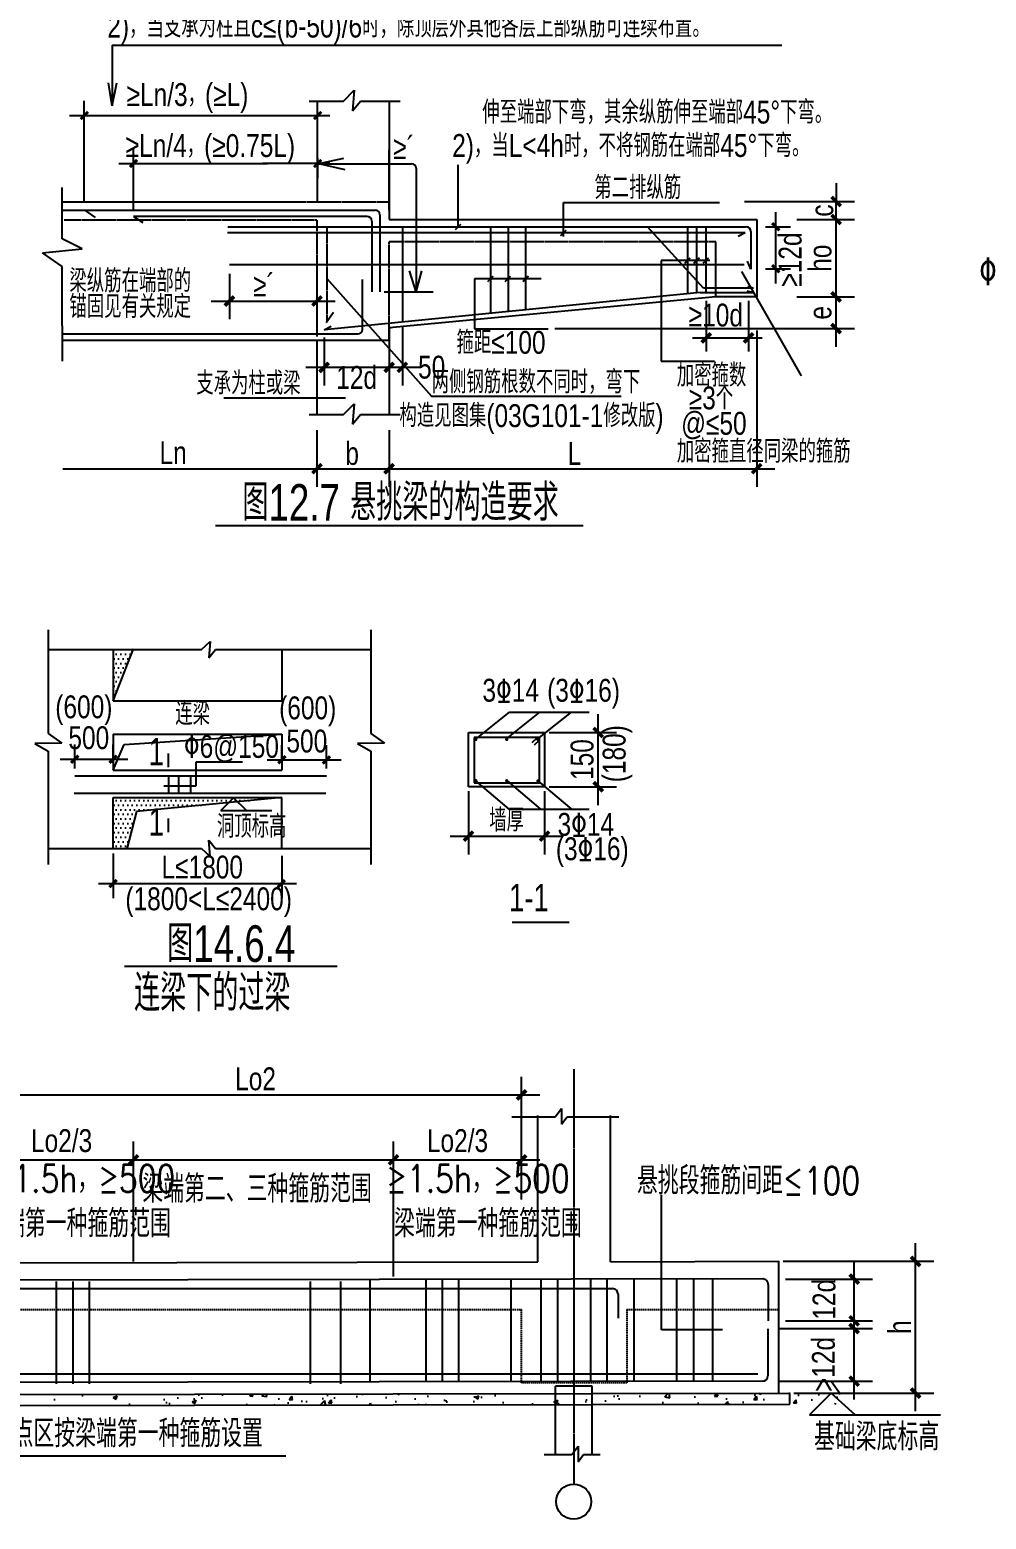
# Model space of a CAD drawing. Extents: x 1914156 to 2010983, y 1234267 to 1358917.
# Drawn here: x 1962872 to 1973324, y 1245914 to 1262199 of the extents above; entities that cross this region are included whole.
import ezdxf

# ---------------------------------------------------------------- set-up
doc = ezdxf.new("R2010")
doc.units = 0
doc.header["$LTSCALE"] = 30
for name, pattern in [('CENTER2', [1.125, 0.75, -0.125, 0.125, -0.125]), ('DASHED', [0.75, 0.5, -0.25]), ('DASHED2', [0.375, 0.25, -0.125])]:
    doc.linetypes.add(name, pattern=pattern)
doc.layers.get('0').update_dxf_attribs({"linetype": 'CONTINUOUS'})
for name, color, linetype in [('0-1', 7, 'DASHED'), ('0-11', 7, 'DASHED2'), ('1', 1, 'CONTINUOUS'), ('DIM', 3, 'CONTINUOUS'), ('G', 1, 'CONTINUOUS'), ('S-TEXT3', 7, 'CONTINUOUS'), ('Y', 9, 'CONTINUOUS'), ('Z', 2, 'CONTINUOUS'), ('ZX', 6, 'CENTER2')]:
    doc.layers.add(name, color=color, linetype=linetype)
doc.styles.add('TJ03', font='tj03-romans1.shx', dxfattribs={"width": 0.8, "bigfont": 'tj-hztxt1.shx'})
doc.styles.add('TJ1', font='tj-romans1.shx', dxfattribs={"width": 0.75, "bigfont": 'tjhztxt.shx'})
doc.dimstyles.new('D100', dxfattribs={"dimscale": 0, "dimtxt": 250, "dimasz": 100, "dimexe": 200, "dimexo": 50, "dimgap": 50, "dimtad": 1, "dimdec": 0, "dimzin": 0, "dimdsep": 46, "dimtxsty": 'TJ03', "dimblk": 'ARCHTICK', "dimblk1": 'ARCHTICK', "dimblk2": 'ARCHTICK', "dimsah": 1, "dimcen": 0, "dimdle": 200, "dimclrd": 256, "dimclre": 256, "dimclrt": 256, "dimadec": 0, "dimazin": 0, "dimtfac": 1, "dimtdec": 0, "dimtix": 1, "dimtmove": 2, "dimatfit": 3, "dimldrblk": 'ARCHTICK', "dimfxl": 0, "dimtolj": 1, "dimtzin": 0, "dimarcsym": 0})

# ---------------------------------------------------------------- blocks, each defined once
blk = doc.blocks.new('_ArchTick')
at = {"color": 0, "linetype": 'ByBlock', "const_width": 0.4}
blk.add_lwpolyline([(-0.5, -0.5), (0.5, 0.5)], dxfattribs=at)
blk = doc.blocks.new('*D55')
at = {"layer": 'S-TEXT3', "lineweight": -2}
for p, q in [((1967667, 1253873), (1967667, 1253183)), ((1968498, 1253873), (1968498, 1253183)), ((1967467, 1253383), (1968698, 1253383))]:
    blk.add_line(p, q, dxfattribs=at)
at = {"layer": 'S-TEXT3', "lineweight": -2, "xscale": 100, "yscale": 100, "zscale": 100, "rotation": 180}
blk.add_blockref('_ArchTick', (1967667, 1253383), dxfattribs=at)
at = {"layer": 'S-TEXT3', "lineweight": -2, "xscale": 100, "yscale": 100, "zscale": 100}
blk.add_blockref('_ArchTick', (1968498, 1253383), dxfattribs=at)
at = {"layer": 'S-TEXT3', "insert": (1968082, 1253558), "char_height": 250, "attachment_point": 5, "style": 'TJ03'}
blk.add_mtext('\\A1;墙厚', dxfattribs=at)
blk = doc.blocks.new('*D56')
at = {"layer": 'S-TEXT3', "lineweight": -2}
for p, q in [((1969084, 1253723), (1969084, 1254716)), ((1968548, 1254516), (1969284, 1254516)), ((1968548, 1253923), (1969284, 1253923))]:
    blk.add_line(p, q, dxfattribs=at)
at = {"layer": 'S-TEXT3', "lineweight": -2, "xscale": 100, "yscale": 100, "zscale": 100}
for p, rotation in [((1969084, 1254516), 90), ((1969084, 1253923), 270)]:
    blk.add_blockref('_ArchTick', p, dxfattribs=dict(at, rotation=rotation))
at = {"layer": 'S-TEXT3', "insert": (1968909, 1254220), "char_height": 250, "attachment_point": 5, "rotation": 90, "style": 'TJ03'}
blk.add_mtext('\\A1;150', dxfattribs=at)
blk = doc.blocks.new('*D30')
at = {"layer": 'S-TEXT3', "lineweight": -2}
for p, q in [((1966799, 1258889), (1966799, 1258309)), ((1966944, 1258955), (1966944, 1258309)), ((1966599, 1258509), (1967144, 1258509))]:
    blk.add_line(p, q, dxfattribs=at)
at = {"layer": 'S-TEXT3', "lineweight": -2, "xscale": 100, "yscale": 100, "zscale": 100, "rotation": 180}
blk.add_blockref('_ArchTick', (1966799, 1258509), dxfattribs=at)
at = {"layer": 'S-TEXT3', "lineweight": -2, "xscale": 100, "yscale": 100, "zscale": 100}
blk.add_blockref('_ArchTick', (1966944, 1258509), dxfattribs=at)
at = {"layer": 'S-TEXT3', "insert": (1967264, 1258509), "char_height": 250, "attachment_point": 5, "style": 'TJ03'}
blk.add_mtext('\\A1;50', dxfattribs=at)
blk = doc.blocks.new('*D31')
at = {"layer": 'DIM', "lineweight": -2}
for p, q in [((1971684, 1260523), (1971684, 1260319)), ((1970681, 1260323), (1971884, 1260323)), ((1971256, 1260126), (1971884, 1260126)), ((1971684, 1259926), (1971684, 1260127))]:
    blk.add_line(p, q, dxfattribs=at)
at = {"layer": 'DIM', "lineweight": -2, "xscale": 100, "yscale": 100, "zscale": 100}
for p, rotation in [((1971684, 1260323), 90), ((1971684, 1260126), 270)]:
    blk.add_blockref('_ArchTick', p, dxfattribs=dict(at, rotation=rotation))
at = {"layer": 'DIM', "insert": (1971529, 1260223), "char_height": 250, "attachment_point": 5, "rotation": 90, "style": 'TJ03'}
blk.add_mtext('\\A1;c', dxfattribs=at)
blk = doc.blocks.new('*D32')
at = {"layer": 'DIM', "lineweight": -2}
for p, q in [((1971684, 1258732), (1971684, 1259479)), ((1971256, 1259279), (1971884, 1259279)), ((1968611, 1258932), (1971884, 1258932))]:
    blk.add_line(p, q, dxfattribs=at)
at = {"layer": 'DIM', "lineweight": -2, "xscale": 100, "yscale": 100, "zscale": 100}
for p, rotation in [((1971684, 1259279), 90), ((1971684, 1258932), 270)]:
    blk.add_blockref('_ArchTick', p, dxfattribs=dict(at, rotation=rotation))
at = {"layer": 'DIM', "insert": (1971509, 1259105), "char_height": 250, "attachment_point": 5, "rotation": 90, "style": 'TJ03'}
blk.add_mtext('\\A1;e', dxfattribs=at)
blk = doc.blocks.new('*D33')
at = {"layer": 'DIM', "lineweight": -2}
for p, q in [((1971684, 1259079), (1971684, 1260326)), ((1971256, 1260126), (1971884, 1260126)), ((1971256, 1259279), (1971884, 1259279))]:
    blk.add_line(p, q, dxfattribs=at)
at = {"layer": 'DIM', "lineweight": -2, "xscale": 100, "yscale": 100, "zscale": 100}
for p, rotation in [((1971684, 1260126), 90), ((1971684, 1259279), 270)]:
    blk.add_blockref('_ArchTick', p, dxfattribs=dict(at, rotation=rotation))
at = {"layer": 'DIM', "insert": (1971509, 1259702), "char_height": 250, "attachment_point": 5, "rotation": 90, "style": 'TJ03'}
blk.add_mtext('\\A1;ho', dxfattribs=at)
blk = doc.blocks.new('*D149')
at = {"lineweight": -2}
for p, q in [((1966846, 1248568), (1966846, 1250043)), ((1968246, 1249411), (1968246, 1250043)), ((1966646, 1249843), (1968446, 1249843))]:
    blk.add_line(p, q, dxfattribs=at)
at = {"lineweight": -2, "xscale": 100, "yscale": 100, "zscale": 100, "rotation": 180}
blk.add_blockref('_ArchTick', (1966846, 1249843), dxfattribs=at)
at = {"lineweight": -2, "xscale": 100, "yscale": 100, "zscale": 100}
blk.add_blockref('_ArchTick', (1968246, 1249843), dxfattribs=at)
at = {"insert": (1967546, 1250052), "char_height": 250, "attachment_point": 5, "style": 'TJ03'}
blk.add_mtext('\\A1;Lo2/3', dxfattribs=at)
blk = doc.blocks.new('*D150')
at = {"lineweight": -2}
for p, q in [((1962433, 1249893), (1962433, 1250753)), ((1968246, 1249893), (1968246, 1250753)), ((1962233, 1250553), (1968446, 1250553))]:
    blk.add_line(p, q, dxfattribs=at)
at = {"lineweight": -2, "xscale": 100, "yscale": 100, "zscale": 100, "rotation": 180}
blk.add_blockref('_ArchTick', (1962433, 1250553), dxfattribs=at)
at = {"lineweight": -2, "xscale": 100, "yscale": 100, "zscale": 100}
blk.add_blockref('_ArchTick', (1968246, 1250553), dxfattribs=at)
at = {"insert": (1965339, 1250728), "char_height": 250, "attachment_point": 5, "style": 'TJ03'}
blk.add_mtext('\\A1;Lo2', dxfattribs=at)
blk = doc.blocks.new('*D152')
at = {"lineweight": -2}
for p, q in [((1962433, 1249399), (1962433, 1250043)), ((1964005, 1248731), (1964005, 1250043)), ((1962233, 1249843), (1964205, 1249843))]:
    blk.add_line(p, q, dxfattribs=at)
at = {"lineweight": -2, "xscale": 100, "yscale": 100, "zscale": 100, "rotation": 180}
blk.add_blockref('_ArchTick', (1962433, 1249843), dxfattribs=at)
at = {"lineweight": -2, "xscale": 100, "yscale": 100, "zscale": 100}
blk.add_blockref('_ArchTick', (1964005, 1249843), dxfattribs=at)
at = {"insert": (1963219, 1250052), "char_height": 250, "attachment_point": 5, "style": 'TJ03'}
blk.add_mtext('\\A1;Lo2/3', dxfattribs=at)
blk = doc.blocks.new('*D153')
at = {"lineweight": -2}
for p, q in [((1971880, 1247224), (1971880, 1248198)), ((1971061, 1247998), (1972080, 1247998)), ((1971061, 1247424), (1972080, 1247424))]:
    blk.add_line(p, q, dxfattribs=at)
at = {"lineweight": -2, "xscale": 100, "yscale": 100, "zscale": 100}
for p, rotation in [((1971880, 1247998), 90), ((1971880, 1247424), 270)]:
    blk.add_blockref('_ArchTick', p, dxfattribs=dict(at, rotation=rotation))
at = {"insert": (1971546, 1247606), "char_height": 250, "attachment_point": 5, "rotation": 90, "style": 'TJ03'}
blk.add_mtext('\\A1;>12d', dxfattribs=at)
blk = doc.blocks.new('*D154')
at = {"lineweight": -2}
for p, q in [((1971881, 1247884), (1971881, 1248740)), ((1971129, 1248540), (1972081, 1248540)), ((1971129, 1248084), (1972081, 1248084))]:
    blk.add_line(p, q, dxfattribs=at)
at = {"lineweight": -2, "xscale": 100, "yscale": 100, "zscale": 100}
for p, rotation in [((1971881, 1248540), 90), ((1971881, 1248084), 270)]:
    blk.add_blockref('_ArchTick', p, dxfattribs=dict(at, rotation=rotation))
at = {"insert": (1971553, 1248319), "char_height": 250, "attachment_point": 5, "rotation": 90, "style": 'TJ03'}
blk.add_mtext('\\A1;12d', dxfattribs=at)
blk = doc.blocks.new('*D155')
at = {"lineweight": -2}
for p, q in [((1972552, 1247094), (1972552, 1248934)), ((1971107, 1248734), (1972752, 1248734)), ((1971227, 1247294), (1972752, 1247294))]:
    blk.add_line(p, q, dxfattribs=at)
at = {"lineweight": -2, "xscale": 100, "yscale": 100, "zscale": 100}
for p, rotation in [((1972552, 1248734), 90), ((1972552, 1247294), 270)]:
    blk.add_blockref('_ArchTick', p, dxfattribs=dict(at, rotation=rotation))
at = {"insert": (1972377, 1248014), "char_height": 250, "attachment_point": 5, "rotation": 90, "style": 'TJ03'}
blk.add_mtext('\\A1;h', dxfattribs=at)

msp = doc.modelspace()

# ---------------------------------------------------------------- hatches: boundary and pattern name
h = msp.add_hatch()
h.set_pattern_fill('AR-CONC', color=256, scale=60, style=0)
h.set_pattern_definition([(50, (2190691.08, 1159159.23), (430.3561, -37.6513), [45, -495]), (355, (2190691.1, 1159159.23), (-83.2508, 451.3153), [36, -396]), (100.4514, (2190726.94, 1159156.1), (347.1056, 413.6637), [38.2441, -420.6853]), (46.1842, (2190691.1, 1159279.23), (640.3446, -99.3114), [67.5, -742.5]), (96.6356, (2190744.44, 1159270.95), (560.7976, 584.4707), [57.3662, -631.0278]), (351.1842, (2190691.1, 1159279.2), (560.7972, 584.4712), [54, -594]), (21, (2190751.08, 1159249.23), (358.14423, -241.57133), [45, -495]), (326, (2190751.1, 1159249.23), (145.9892, 435.09), [36, -396]), (71.4514, (2190780.93, 1159229.1), (504.1336, 193.5183), [38.2441, -420.6853]), (37.5, (2190691.08, 1159159.23), (7.29591, 199.73631), [0, -391.2, 0, -402, 0, -397.5]), (7.5, (2190691.08, 1159159.23), (157.84172, 236.64703), [0, -229.2, 0, -382.2, 0, -151.5]), (327.5, (2190557.28, 1159159.23), (320.29346, -13.53292), [0, -150, 0, -468, 0, -621]), (317.5, (2190497.28, 1159159.23), (349.9117, 60.063), [0, -195, 0, -310.8, 0, -441])])
h.paths.add_polyline_path([(1966189, 1247284.3), (1963025.2, 1247278.8), (1963025.2, 1247158.8), (1966189, 1247164.3)])
h.paths.add_polyline_path([(1968816.1, 1247288.9), (1966189, 1247284.3), (1966189, 1247164.3), (1968816.1, 1247168.9)])
h.paths.add_polyline_path([(1971699.1, 1247293.9), (1968816.1, 1247288.9), (1968816.1, 1247168.9), (1971699.1, 1247173.9)])
at = {"layer": 'Y'}
h = msp.add_hatch(dxfattribs=at)
h.set_pattern_fill('DOTS', color=256, scale=800, style=0)
h.set_pattern_definition([(0, (2133892.06, 1325822.2), (25, 50), [0, -50])])
h.paths.add_polyline_path([(1964002.9, 1255423.5), (1963781.5, 1255423.5), (1963781.5, 1255062.6), (1963860.1, 1255062.6)])
h.paths.add_polyline_path([(1963860.1, 1255062.6), (1963781.5, 1255062.6), (1963781.5, 1254863.9)])
h.paths.add_polyline_path([(1965384.5, 1253782.6), (1963781.5, 1253782.6), (1963781.5, 1253246.2), (1963931.9, 1253246.2), (1964037.8, 1253653.3)])

# ---------------------------------------------------------------- linework, layer by layer
for p, q in [((1968614.4, 1250314.5), (1968682.7, 1250405.3)), ((1968682.7, 1250405.3), (1968682.7, 1250232.6)), ((1968138.4, 1250314.5), (1968614.4, 1250314.5)), ((1968423.1, 1248733.9), (1968423.1, 1250326.7)), ((1968423.1, 1248728.7), (1968423.1, 1250326.7)), ((1968682.7, 1250232.6), (1968742.8, 1250314.5)), ((1968742.8, 1250314.5), (1969309.4, 1250314.5)), ((1969219.8, 1248730), (1969219.8, 1250326.7)), ((1964204.8, 1249843.4), (1966645.8, 1249843.4)), ((1969774, 1247986.4), (1969774, 1249461.9)), ((1962312.7, 1248718.8), (1968423.1, 1248728.7)), ((1969219.8, 1248730), (1971057.4, 1248733.9)), ((1971057.4, 1247293.9), (1971057.4, 1248733.9)), ((1970442.7, 1247986.4), (1969774, 1247986.4)), ((1953734.7, 1247263.8), (1971177.4, 1247293.9)), ((1968616.1, 1246622.5), (1968616.1, 1247369.6)), ((1969016.1, 1247369.6), (1968616.1, 1247369.6)), ((1969016.1, 1246622.5), (1969016.1, 1247369.6)), ((1971177.4, 1247173.9), (1971177.4, 1247293.9)), ((1971222.5, 1247293.9), (1972083.1, 1247293.9)), ((1971629.8, 1247293.8), (1971391.6, 1247055.6)), ((1971629.8, 1247293.8), (1971892.1, 1247055.6)), ((1971634.9, 1247419.7), (1971730.6, 1247283.1)), ((1953734.7, 1247143.8), (1971177.4, 1247173.9)), ((1971391.6, 1247055.6), (1972823.7, 1247055.6)), ((1968794.9, 1246623), (1968863.2, 1246713.8)), ((1968863.2, 1246713.8), (1968863.2, 1246541.1)), ((1968494.3, 1246623), (1968794.9, 1246623)), ((1968863.2, 1246541.1), (1968923.3, 1246623)), ((1968923.3, 1246623), (1969103.6, 1246623))]:
    msp.add_line(p, q)
msp.add_lwpolyline([(1961398.1, 1247770.1), (1962382.8, 1247770.1), (1962382.8, 1246607.5), (1965670.4, 1246607.5)])
msp.add_circle((1968816.1, 1246106.3), 192)
at = {"layer": '0-1'}
for p, q in [((1962432.7, 1248205.5), (1968246.2, 1248205.5)), ((1969395.8, 1248205.5), (1971057.4, 1248205.5))]:
    msp.add_line(p, q, dxfattribs=at)
msp.add_lwpolyline([(1969395.8, 1248205.5), (1969395.8, 1247405.5), (1968246.2, 1247405.5), (1968246.2, 1248205.5)], dxfattribs=at)
at = {"layer": '0-11'}
for p, q in [((1965601.5, 1260318.7), (1966798.8, 1260318.7)), ((1966007.5, 1260119.5), (1963247.5, 1260119.5)), ((1966010, 1260119.5), (1966010, 1258845.4)), ((1966799.9, 1259885.8), (1970369, 1259885.8)), ((1966799.9, 1258803.8), (1966799.9, 1259885.8)), ((1970369, 1259278.9), (1970369, 1259885.8))]:
    msp.add_line(p, q, dxfattribs=at)
at = {"layer": '1'}
for p, q in [((1970882.1, 1248541.5), (1954143.7, 1248513.1)), ((1970942.2, 1248481.5), (1970942.2, 1248084.5)), ((1969300.4, 1248375.4), (1969300.4, 1248112.5)), ((1970937.3, 1247995.7), (1970937.3, 1247482)), ((1970829.2, 1247499.7), (1954182, 1247499.7)), ((1970877.4, 1247422), (1954101.5, 1247393.6)), ((1971613.3, 1247423.2), (1971612.6, 1247423.2))]:
    msp.add_line(p, q, dxfattribs=at)
for points in [[(1963164.9, 1247393.1), (1963164.9, 1248512.5)], [(1963344.9, 1247393.1), (1963344.9, 1248512.5)], [(1963524.9, 1247393.1), (1963524.9, 1248512.5)], [(1965940.4, 1247393.1), (1965940.4, 1248512.5)], [(1966270.2, 1247393.1), (1966270.2, 1248512.5)], [(1966590.7, 1247423.2), (1966590.7, 1248542.7)], [(1967202.3, 1247423.2), (1967202.3, 1248542.7)], [(1967382.3, 1247423.2), (1967382.3, 1248542.7)], [(1967562.3, 1247423.2), (1967562.3, 1248542.7)], [(1968131.9, 1247418), (1968131.9, 1248537.5)], [(1968461.4, 1247418), (1968461.4, 1248537.5)], [(1968641.4, 1247418), (1968641.4, 1248537.5)], [(1968821.4, 1247418), (1968821.4, 1248537.5)], [(1969001.4, 1247418), (1969001.4, 1248537.5)], [(1969181.4, 1247418), (1969181.4, 1248537.5)], [(1969478.3, 1247418), (1969478.3, 1248537.5)], [(1969944.9, 1247423.2), (1969944.9, 1248542.7)], [(1970129.8, 1247423.2), (1970129.8, 1248542.7)], [(1970335.5, 1247423.2), (1970335.5, 1248542.7)]]:
    msp.add_lwpolyline(points, dxfattribs=at)
for centre, start, end in [((1969240.4, 1248375.4), 0, 90.0914), ((1970882.2, 1248481.5), 0, 90.0914), ((1970877.3, 1247482), 270.09153, 0)]:
    msp.add_arc(centre, 60, start, end, dxfattribs=at)
at = {"layer": 'G'}
for p, q in [((1963230.7, 1260227.6), (1966647.6, 1260227.6)), ((1963467.2, 1260229.3), (1963585.1, 1260146.8)), ((1964005, 1260157.8), (1964107.6, 1260092.5)), ((1966558.8, 1260157.8), (1964005, 1260157.8)), ((1966697.6, 1260177.6), (1966697.6, 1259333)), ((1965035.3, 1260044.5), (1970701, 1260044.5)), ((1966608.8, 1260107.8), (1966608.8, 1259333)), ((1966943.6, 1260046.1), (1966943.6, 1259004.8)), ((1967906.7, 1260044.5), (1967906.7, 1259100.2)), ((1968098.7, 1260044.5), (1968098.7, 1259119.2)), ((1968098.7, 1260044.5), (1968098.7, 1259247.9)), ((1968290.7, 1260044.5), (1968290.7, 1259138.2)), ((1970235.9, 1259374.3), (1969622.5, 1260044.5)), ((1970058.9, 1260044.9), (1970058.9, 1259313.2)), ((1970159.3, 1260044.9), (1970159.3, 1259323.1)), ((1970260.3, 1260044.9), (1970260.3, 1259327.2)), ((1970751, 1259994.5), (1970751, 1259582.5)), ((1970688.5, 1259978), (1965031.9, 1259978)), ((1970688.5, 1259978), (1970612.7, 1259940.6)), ((1970751, 1259582.5), (1970714.3, 1259671.3)), ((1965053.2, 1259632.9), (1970680.7, 1259632.9)), ((1966507.8, 1258924.1), (1966507.8, 1259468)), ((1970779.8, 1259374.3), (1970235.9, 1259374.3)), ((1970774.1, 1259327.2), (1970712.1, 1259342.2)), ((1970779.8, 1259374.3), (1970718.5, 1259388.7)), ((1970199.9, 1259327.2), (1966092.5, 1258920.6)), ((1970199.9, 1259327.2), (1970774.1, 1259327.2)), ((1966112.4, 1258998.3), (1966190.1, 1259112.6)), ((1963227.1, 1258874.1), (1966457.8, 1258874.1)), ((1966088.2, 1258918.3), (1966165.9, 1258960.1)), ((1964901.7, 1256781), (1968919.5, 1256781)), ((1968443.4, 1254461.2), (1967728.3, 1254461.2)), ((1967728.3, 1254461.2), (1967728.3, 1253966.7)), ((1968417.2, 1254459.4), (1968357.9, 1254401.5)), ((1968443.4, 1253966.7), (1968443.4, 1254461.2)), ((1964385.3, 1254286.8), (1964385.3, 1254137.7)), ((1968442.1, 1254433.9), (1968382.8, 1254376)), ((1963362.9, 1254043.7), (1966113.8, 1254043.7)), ((1964387.8, 1254043.7), (1964387.8, 1253846.1)), ((1964495.6, 1254043.7), (1964495.6, 1253846.1)), ((1964627.5, 1254043.7), (1964627.5, 1253846.1)), ((1967728.3, 1253966.7), (1968443.4, 1253966.7)), ((1963357, 1253852.1), (1966107.8, 1253852.1)), ((1964385.3, 1253575.8), (1964385.3, 1253426.8)), ((1968142, 1252442.3), (1968766.4, 1252442.3)), ((1963905, 1251962.5), (1966230.3, 1251962.5)), ((1954199.8, 1248435.4), (1969240.5, 1248435.4))]:
    msp.add_line(p, q, dxfattribs=at)
at = {"layer": 'G', "linetype": 'DASHED2'}
msp.add_line((1966116.7, 1260044.5), (1966116.7, 1259000.6), dxfattribs=at)
at = {"layer": 'G', "const_width": 18}
for points in [[(1967737.1, 1254440.2, 1), (1967755.1, 1254440.2, 1)], [(1968075.1, 1254440.2, 1), (1968093.1, 1254440.2, 1)], [(1968415, 1254440.8, 1), (1968433, 1254440.8, 1)], [(1967737.1, 1253988.6, 1), (1967755.1, 1253988.6, 1)], [(1968075.1, 1253988.6, 1), (1968093.1, 1253988.6, 1)], [(1968416.9, 1253986.7, 1), (1968434.9, 1253986.7, 1)]]:
    msp.add_lwpolyline(points, format="xyb", close=True, dxfattribs=at)
at = {"layer": 'G'}
for centre, start, end in [((1966558.8, 1260107.8), 0, 90), ((1966647.6, 1260177.6), 0, 90), ((1970701, 1259994.5), 0, 90), ((1966457.8, 1258924.1), 270, 0)]:
    msp.add_arc(centre, 50, start, end, dxfattribs=at)
at = {"layer": 'S-TEXT3'}
for p, q in [((1963771.2, 1262030.6), (1963771.2, 1261368.8)), ((1963771.2, 1262030.6), (1971089.4, 1262030.6)), ((1963771.2, 1261368.8), (1963731.2, 1261618.7)), ((1963771.2, 1261368.8), (1963821.9, 1261618.7)), ((1966301.1, 1261420.6), (1966418.4, 1261537.7)), ((1966418.4, 1261537.7), (1966399.6, 1261314.1)), ((1965925.2, 1261420.6), (1966301.1, 1261420.6)), ((1966399.6, 1261314.1), (1966487, 1261420.6)), ((1966487, 1261420.6), (1966921.1, 1261420.6)), ((1966798.8, 1261420.6), (1966798.8, 1260125.9)), ((1966017.1, 1260318.7), (1966017.1, 1261198.2)), ((1964006.4, 1260737.5), (1965471.3, 1260737.5)), ((1966011.8, 1260735.2), (1967044, 1260735.2)), ((1966017.1, 1260735.2), (1966304.9, 1260797.1)), ((1966028, 1260737.5), (1966316.2, 1260673.2)), ((1967094, 1260685.2), (1967094, 1259327.4)), ((1967552.3, 1260044.5), (1967552.3, 1260723.9)), ((1963227, 1259912.3), (1963227, 1260473.6)), ((1963227.3, 1260318.7), (1965601.5, 1260318.7)), ((1968702.9, 1260312.3), (1970408.5, 1260312.3)), ((1968702.9, 1259941.1), (1968702.9, 1260312.3)), ((1966798.8, 1260125.9), (1967410.7, 1260125.9)), ((1967410.7, 1260125.9), (1970815.8, 1260125.9)), ((1970815.8, 1260125.9), (1970815.8, 1259278.9)), ((1963442.8, 1259804.4), (1963227, 1259912.3)), ((1963011.3, 1259761.2), (1963442.8, 1259804.4)), ((1963227, 1259610.1), (1963011.3, 1259761.2)), ((1969771.1, 1259676.3), (1969771.1, 1258574.8)), ((1970304.2, 1259676.3), (1969771.1, 1259676.3)), ((1963227, 1258962.6), (1963227, 1259610.1)), ((1967094, 1259333), (1967020.7, 1259563.9)), ((1967094, 1259333), (1967156, 1259563.9)), ((1970648.5, 1259555.5), (1971300.6, 1258415.4)), ((1966116.7, 1259481.6), (1967263.6, 1258194.6)), ((1967731.5, 1259475.5), (1967731.5, 1258931.5)), ((1968459.5, 1259475.5), (1967731.5, 1259475.5)), ((1966744.5, 1259333), (1967280, 1259333)), ((1970369, 1259278.9), (1966798.8, 1258939.4)), ((1970815.8, 1259278.9), (1970369, 1259278.9)), ((1963227, 1258962.6), (1963227.2, 1258575)), ((1966798.8, 1258939.4), (1966798.8, 1257994.3)), ((1966822.8, 1258942.4), (1966802.6, 1258939.2)), ((1967731.5, 1258931.5), (1968536.5, 1258931.5)), ((1966799.9, 1258803.8), (1963227.1, 1258803.8)), ((1966010, 1258803.8), (1966010, 1257992.7)), ((1969771.1, 1258574.8), (1970354.2, 1258574.8)), ((1966323.6, 1258171.2), (1964993.7, 1258171.2)), ((1966301.1, 1257992.7), (1966418.4, 1258109.8)), ((1966418.4, 1258109.8), (1966399.6, 1257886.2)), ((1967263.6, 1258194.6), (1969336.3, 1258194.6)), ((1965925.2, 1257992.7), (1966301.1, 1257992.7)), ((1966399.6, 1257886.2), (1966487, 1257992.7)), ((1966487, 1257992.7), (1966921.1, 1257992.7)), ((1963070.8, 1255637.2), (1963070.8, 1254504.5)), ((1966598.2, 1255637.2), (1966598.2, 1254504.5)), ((1963781.5, 1254863.9), (1964005.2, 1255429.3)), ((1964747.7, 1255423.5), (1964842, 1255509.4)), ((1964842, 1255509.4), (1964829.7, 1255331.4)), ((1963070.8, 1255423.5), (1964747.7, 1255423.5)), ((1963781.5, 1255423.5), (1963781.5, 1254863.9)), ((1964829.7, 1255331.4), (1964900.2, 1255423.5)), ((1964900.2, 1255423.5), (1966598.2, 1255423.5)), ((1965626.3, 1255423.5), (1965626.3, 1254863.9)), ((1963781.5, 1254863.9), (1965626.3, 1254863.9)), ((1967749.3, 1254447.4), (1968114.4, 1254737.9)), ((1968080.6, 1254447.4), (1968445.6, 1254737.9)), ((1968114.4, 1254737.9), (1968986.4, 1254737.9)), ((1968425.3, 1254447.4), (1968790.4, 1254737.9)), ((1963070.8, 1254504.5), (1963220.5, 1254400.2)), ((1963781.5, 1254498.8), (1963781.5, 1254103.6)), ((1963781.5, 1254498.8), (1965626.3, 1254498.8)), ((1963902.3, 1254385), (1965626.3, 1254498.8)), ((1965626.3, 1254498.8), (1965626.3, 1254103.6)), ((1966598.2, 1254504.5), (1966747.9, 1254400.2)), ((1967667.1, 1253923.3), (1967667.1, 1254516)), ((1967667.1, 1254516), (1968497.5, 1254516)), ((1968497.5, 1254516), (1968497.5, 1253923.3)), ((1963220.5, 1254400.2), (1962925.3, 1254396.5)), ((1962925.3, 1254396.5), (1963070.8, 1254312)), ((1963070.8, 1254312), (1963070.8, 1253073.2)), ((1963781.5, 1254103.6), (1963902.3, 1254385)), ((1966747.9, 1254400.2), (1966452.8, 1254396.5)), ((1966452.8, 1254396.5), (1966598.2, 1254312)), ((1966598.2, 1254312), (1966598.2, 1253073.2)), ((1964688.2, 1254195.4), (1965195.2, 1254195.4)), ((1964688.2, 1253932), (1964688.2, 1254195.4)), ((1963781.5, 1254103.6), (1965626.3, 1254103.6)), ((1967742.6, 1253988.1), (1968107.6, 1253677.4)), ((1968087.3, 1253988.1), (1968452.4, 1253677.4)), ((1968425.3, 1253988.1), (1968790.4, 1253677.4)), ((1963781.5, 1253246.2), (1963781.5, 1253805.8)), ((1963781.5, 1253805.8), (1965626.3, 1253805.8)), ((1965626.3, 1253805.8), (1964037.8, 1253653.3)), ((1964336.7, 1253932), (1964688.2, 1253932)), ((1964959.1, 1253662.9), (1965099.5, 1253801.6)), ((1965099.5, 1253801.6), (1965235.3, 1253665.9)), ((1965626.3, 1253246.2), (1965626.3, 1253805.8)), ((1968497.5, 1253923.3), (1967667.1, 1253923.3)), ((1968574.6, 1253923.3), (1969048.2, 1253923.3)), ((1964037.8, 1253653.3), (1963931.8, 1253245.9)), ((1964959.1, 1253662.9), (1965517.5, 1253662.9)), ((1968107.6, 1253677.4), (1968986.4, 1253677.4)), ((1964842, 1253160.3), (1964829.7, 1253338.3)), ((1964829.7, 1253338.3), (1964900.2, 1253246.2)), ((1963070.8, 1253246.2), (1964747.7, 1253246.2)), ((1964747.7, 1253246.2), (1964842, 1253160.3)), ((1964900.2, 1253246.2), (1966598.2, 1253246.2))]:
    msp.add_line(p, q, dxfattribs=at)
at = {"layer": 'S-TEXT3', "linetype": 'ByBlock'}
for p, q in [((1963467.2, 1260309.3), (1963467.2, 1261421.7)), ((1966017.1, 1260817.5), (1966017.1, 1261421.7)), ((1963307.2, 1261261.7), (1966150.8, 1261261.7)), ((1964005, 1260237.8), (1964005, 1260897.5)), ((1966798.8, 1260225.9), (1966798.8, 1260887.5)), ((1963845, 1260737.5), (1964143, 1260737.5)), ((1966150.8, 1260737.5), (1965419.6, 1260737.5)), ((1966017.1, 1260795.6), (1966017.1, 1260577.5)), ((1971024.2, 1259426.2), (1971024.2, 1260206.1)), ((1970912.9, 1260046.1), (1971184.2, 1260046.1)), ((1965053.2, 1259532.9), (1965053.2, 1259033.8)), ((1966010, 1259532.9), (1966010, 1259033.8)), ((1970912.9, 1259586.2), (1971184.2, 1259586.2)), ((1964853.2, 1259233.8), (1966210, 1259233.8)), ((1970265.4, 1259235), (1970265.4, 1258680.6)), ((1970726.5, 1259235), (1970726.5, 1258680.6)), ((1970815.8, 1258912.9), (1970815.8, 1257200.4)), ((1966088.2, 1258833.3), (1966088.2, 1258309)), ((1966798.8, 1258833.3), (1966798.8, 1258309)), ((1970115.4, 1258830.6), (1970876.5, 1258830.6)), ((1965888.2, 1258509), (1966998.8, 1258509)), ((1966010, 1257821.6), (1966010, 1257200.4)), ((1966798.8, 1257823.3), (1966798.8, 1257200.4)), ((1963231.7, 1257400.4), (1966798.8, 1257400.4)), ((1966598.8, 1257400.4), (1971015.8, 1257400.4)), ((1963362.9, 1254123.7), (1963362.9, 1254383.4)), ((1963781.5, 1254183.6), (1963781.5, 1254383.4)), ((1965626.3, 1254183.6), (1965626.3, 1254377.4)), ((1966113.8, 1254123.7), (1966113.8, 1254377.4)), ((1963202.9, 1254223.4), (1963941.5, 1254223.4)), ((1965466.3, 1254217.4), (1966273.8, 1254217.4)), ((1963781.5, 1253192.8), (1963781.5, 1252703.8)), ((1965626.3, 1253166.2), (1965626.3, 1252703.8)), ((1963621.5, 1252863.8), (1965786.3, 1252863.8))]:
    msp.add_line(p, q, dxfattribs=at)
at = {"layer": 'S-TEXT3', "const_width": 19.2}
for points in [[(1967583, 1260075.2), (1967520.7, 1260013)], [(1968733.5, 1260009), (1968671.3, 1259946.8)], [(1970089.6, 1259706.9), (1970027.3, 1259644.7)], [(1970190, 1259706.9), (1970127.7, 1259644.7)], [(1970291, 1259706.9), (1970228.7, 1259644.7)], [(1967937.8, 1259506.6), (1967875.6, 1259444.4)], [(1968126.6, 1259506.6), (1968064.4, 1259444.4)], [(1968321.8, 1259506.6), (1968259.6, 1259444.4)]]:
    msp.add_lwpolyline(points, dxfattribs=at)
at = {"layer": 'S-TEXT3'}
msp.add_arc((1967044, 1260685.2), 50, 0, 90, dxfattribs=at)
at = {"layer": 'ZX'}
msp.add_line((1968816.1, 1250835.7), (1968816.1, 1246298.3), dxfattribs=at)

# ---------------------------------------------------------------- block references
at = {"layer": 'S-TEXT3', "linetype": 'ByBlock'}
for p, xscale, yscale, zscale, rotation in [((1963467.2, 1261261.7), 80, 80, 80, 180), ((1964005, 1260737.5), 80, 80, 80, 180), ((1971024.2, 1260046.1), 80, 80, 80, 90), ((1971024.2, 1259586.2), 80, 80, 80, 270), ((1965053.2, 1259233.8), 100, 100, 100, 180), ((1970265.4, 1258830.6), 100, 100, 100, 180), ((1966088.2, 1258509), 100, 100, 100, 180), ((1966798.8, 1257400.4), 100, 100, 100, 180), ((1963362.9, 1254223.4), 80, 80, 80, 180), ((1965626.3, 1254217.4), 80, 80, 80, 180), ((1963781.5, 1252863.8), 80, 80, 80, 180)]:
    msp.add_blockref('_ArchTick', p, dxfattribs=dict(at, xscale=xscale, yscale=yscale, zscale=zscale, rotation=rotation))
for p, xscale, yscale, zscale in [((1966017.1, 1261261.7), 80, 80, 80), ((1966017.1, 1260737.5), 80, 80, 80), ((1966010, 1259233.8), 100, 100, 100), ((1970726.5, 1258830.6), 100, 100, 100), ((1966798.8, 1258509), 100, 100, 100), ((1966010, 1257400.4), 100, 100, 100), ((1970815.8, 1257400.4), 100, 100, 100), ((1963781.5, 1254223.4), 80, 80, 80), ((1966113.8, 1254217.4), 80, 80, 80), ((1965620.5, 1252862.5), 80, 80, 80)]:
    msp.add_blockref('_ArchTick', p, dxfattribs=dict(at, xscale=xscale, yscale=yscale, zscale=zscale))

# ---------------------------------------------------------------- texts
at = {"style": 'TJ1', "width": 0.8}
for s, p in [('%%1581.5h，%%158500', (1962455.2, 1249490.2)), ('%%1581.5h，%%158500', (1966766.1, 1249490.2)), ('悬挑段箍筋间距%%157100', (1969507.2, 1249465.6)), ('梁端第二、三种箍筋范围', (1964101.7, 1249376.4)), ('梁端第一种箍筋范围', (1962361.4, 1248997.6)), ('梁端第一种箍筋范围', (1966852.5, 1248997.6)), ('节点区按梁端第一种箍筋设置', (1962455.2, 1246701.5)), ('基础梁底标高', (1971442.5, 1246665.2))]:
    msp.add_text(s, height=300, dxfattribs=at).set_placement(p)
at = {"layer": 'S-TEXT3', "style": 'TJ03'}
for s, height, width, p in [('2)，当支承为柱且c%%157(b-50)/6时，除顶层外其他各层上部纵筋可连续布置。', 250, 0.8, (1963719, 1262114.6)), ('%%158Ln/3，(%%158L)', 250, 0.8, (1963929.4, 1261366.4)), ('伸至端部下弯，其余纵筋伸至端部45%%d下弯。', 250, 0.8, (1967817.4, 1261174.1)), ('%%158Ln/4，(%%1580.75L)', 250, 0.8, (1963919.8, 1260808.6)), ('%%158%%180', 250, 0.8, (1966842.9, 1260786.7)), ('2)，当L<4h时，不将钢筋在端部45%%d下弯。', 250, 0.8, (1967487.9, 1260809.3)), ('第二排纵筋', 250, 0.8, (1969040.8, 1260348.6)), (' %%1518@200', 300, 0.75, (1973164.2, 1259408.6)), ('梁纵筋在端部的', 250, 0.8, (1963304.5, 1259328.9)), ('%%158%%180', 250, 0.8, (1965312.4, 1259283.8)), ('锚固见有关规定', 250, 0.8, (1963304.5, 1259047.9)), ('%%15810d', 250, 0.8, (1970072.8, 1258955.3)), ('箍距%%157100', 250, 0.8, (1967535.6, 1258656.8)), ('加密箍数', 250, 0.8, (1969942.6, 1258296.8)), ('支承为柱或梁', 250, 0.8, (1964691.1, 1258209.7)), ('两侧钢筋根数不同时，弯下', 250, 0.8, (1967263.6, 1258224.6)), ('%%1583个', 250, 0.8, (1970073.7, 1258049.4)), ('构造见图集(03G101-1修改版)', 250, 0.8, (1966911.3, 1257855.6)), ('@%%15750', 250, 0.8, (1969990.3, 1257771.7)), ('加密箍直径同梁的箍筋', 250, 0.8, (1969942.6, 1257464.8)), ('Ln', 250, 0.8, (1964289.5, 1257450.4)), ('b', 250, 0.8, (1966320.5, 1257442.1)), ('3%%15214', 250, 0.8, (1967818.4, 1254853.2)), ('(3%%15216)', 250, 0.8, (1968525.8, 1254852.5)), ('(600)', 250, 0.8, (1963150.3, 1254671.7)), (' 连梁', 250, 0.8, (1964387.2, 1254598.2)), ('(600)', 250, 0.8, (1965596.8, 1254660.4)), ('500', 250, 0.8, (1963293.3, 1254334)), ('%%1516@150', 250, 0.8, (1964556.5, 1254238.7)), ('500', 250, 0.8, (1965676.2, 1254297.4)), ('洞顶标高', 250, 0.8, (1964916.6, 1253364.3)), ('3%%15214', 250, 0.8, (1968639.3, 1253387)), ('(3%%15216)', 250, 0.8, (1968621.1, 1253120)), ('L%%1571800', 250, 0.8, (1964311.5, 1252919.8)), ('(1800<L%%1572400)', 250, 0.8, (1963916.5, 1252572.5))]:
    msp.add_text(s, height=height, dxfattribs=dict(at, width=width)).set_placement(p)
at = {"layer": 'S-TEXT3', "style": 'TJ03', "width": 0.8}
for s, p in [('%%15812d', (1971306.1, 1259390.3)), ('(180)', (1969382.8, 1253971.7))]:
    msp.add_text(s, height=250, rotation=90, dxfattribs=at).set_placement(p)
at = {"layer": 'S-TEXT3', "color": 2, "style": 'TJ03', "width": 0.75}
for s, p in [('图12.7 悬挑梁的构造要求', (1965195.5, 1256831.8)), ('图14.6.4', (1964373.1, 1252007.9)), (' 连梁下的过梁', (1963899.6, 1251467.9))]:
    msp.add_text(s, height=400, dxfattribs=at).set_placement(p)
at = {"layer": 'S-TEXT3', "linetype": 'ByBlock', "char_height": 250, "attachment_point": 5, "style": 'TJ03'}
for s, insert in [('\\A1;12d', (1966443.5, 1258396.5)), ('\\A1;L', (1968824.3, 1257566.9))]:
    msp.add_mtext(s, dxfattribs=dict(at, insert=insert))
at = {"layer": 'Z', "style": 'TJ03', "width": 0.75}
for s, p in [('1', (1964170.2, 1254157)), ('1', (1964170.2, 1253388.7)), ('1-1', (1968108.5, 1252560.8))]:
    msp.add_text(s, height=300, dxfattribs=at).set_placement(p)

# ---------------------------------------------------------------- dimensions: what is measured, and where the dimension line sits
for base, p1, p2, text, picture, middle in [((1968246.2, 1250553.2), (1962432.7, 1249843.4), (1968246.2, 1249843.4), 'Lo2', '*D150', (1965339.5, 1250728.2)), ((1964004.8, 1249843.4), (1962432.7, 1249348.6), (1964004.8, 1248680.6), 'Lo2/3', '*D152', (1963218.7, 1250052)), ((1968246.2, 1249843.4), (1966845.8, 1248518), (1968246.2, 1249360.9), 'Lo2/3', '*D149', (1967546, 1250052))]:
    dim = msp.add_linear_dim(base=base, p1=p1, p2=p2, text=text, dimstyle='D100', override={"dimscale": 1, "dimse1": 0})
    dim.commit()
    dim.dimension.update_dxf_attribs({"geometry": picture, "text_midpoint": middle})
dim = msp.add_linear_dim(base=(1972551.8, 1248733.9), p1=(1971177.4, 1247293.9), p2=(1971057.4, 1248733.9), angle=90, text='h', dimstyle='D100', override={"dimscale": 1, "dimse1": 0})
dim.commit()
dim.dimension.update_dxf_attribs({"geometry": '*D155', "text_midpoint": (1972376.8, 1248013.9)})
for base, p1, p2, text, override, picture, middle in [((1971881, 1248539.8), (1971078.9, 1248084.5), (1971078.9, 1248539.8), '12d', {"dimscale": 1}, '*D154', (1971552.9, 1248318.6)), ((1971880.1, 1247998), (1971011.2, 1247424), (1971011.2, 1247998), '>12d', {"dimscale": 1, "dimse1": 0}, '*D153', (1971546.2, 1247606.4))]:
    dim = msp.add_linear_dim(base=base, p1=p1, p2=p2, angle=90, text=text, dimstyle='D100', override=override)
    dim.commit()
    dim.dimension.update_dxf_attribs({"geometry": picture, "text_midpoint": middle, "dimtype": 160})
at = {"layer": 'DIM'}
dim = msp.add_linear_dim(base=(1971683.6, 1260323.3), p1=(1971205.6, 1260125.9), p2=(1970631.2, 1260323.3), angle=90, text='c', dimstyle='D100', override={"dimscale": 1}, dxfattribs=at)
dim.commit()
dim.dimension.update_dxf_attribs({"geometry": '*D31', "text_midpoint": (1971528.5, 1260222.7), "dimtype": 160})
for base, p1, p2, text, picture, middle in [((1971683.6, 1260125.9), (1971205.6, 1259278.9), (1971205.6, 1260125.9), 'ho', '*D33', (1971508.6, 1259702.4)), ((1971683.6, 1259278.9), (1968561.5, 1258931.9), (1971205.6, 1259278.9), 'e', '*D32', (1971508.6, 1259105.4))]:
    dim = msp.add_linear_dim(base=base, p1=p1, p2=p2, angle=90, text=text, dimstyle='D100', override={"dimscale": 1}, dxfattribs=at)
    dim.commit()
    dim.dimension.update_dxf_attribs({"geometry": picture, "text_midpoint": middle})
at = {"layer": 'S-TEXT3'}
dim = msp.add_linear_dim(base=(1966943.6, 1258509), p1=(1966798.8, 1258939.4), p2=(1966943.6, 1259004.8), text='50', dimstyle='D100', override={"dimscale": 1, "dimgap": 50}, dxfattribs=at)
dim.commit()
dim.dimension.update_dxf_attribs({"geometry": '*D30', "text_midpoint": (1967263.6, 1258509), "dimtype": 160})
dim = msp.add_linear_dim(base=(1969083.6, 1254516), p1=(1968497.5, 1253923.3), p2=(1968497.5, 1254516), angle=90, text='150', dimstyle='D100', override={"dimscale": 1, "dimtxsty": 'TJ03', "dimblk1": 'ARCHTICK', "dimblk2": 'ARCHTICK'}, dxfattribs=at)
dim.commit()
dim.dimension.update_dxf_attribs({"geometry": '*D56', "text_midpoint": (1968908.6, 1254219.6)})
dim = msp.add_linear_dim(base=(1968497.5, 1253382.8), p1=(1967667.1, 1253923.3), p2=(1968497.5, 1253923.3), text='墙厚', dimstyle='D100', override={"dimscale": 1, "dimtxsty": 'TJ03', "dimblk1": 'ARCHTICK', "dimblk2": 'ARCHTICK'}, dxfattribs=at)
dim.commit()
dim.dimension.update_dxf_attribs({"geometry": '*D55', "text_midpoint": (1968082.3, 1253557.8)})

doc.saveas('drawing.dxf')
